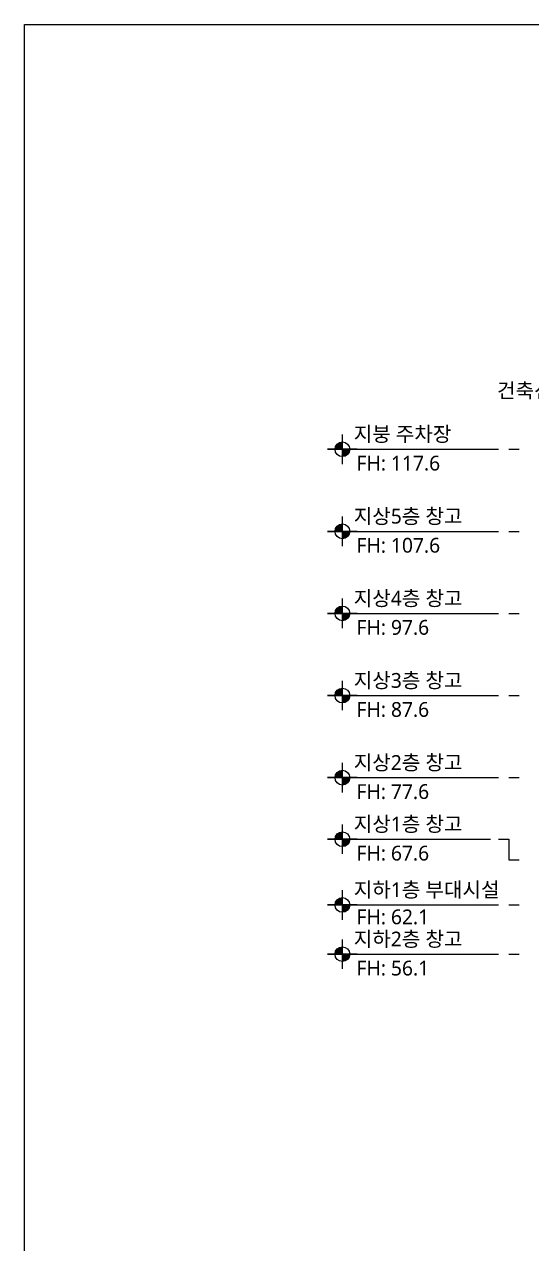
# Model space of a CAD drawing. Header units: millimetres. Extents: x 35054840 to 35483341, y -1288013 to -991013.
# Drawn here: x 35054840 to 35116641, y -1139513 to -991013 of the extents above; entities that cross this region are included whole.
import ezdxf
from ezdxf.enums import TextEntityAlignment as Align

# ---------------------------------------------------------------- set-up
doc = ezdxf.new("R2010")
doc.units = ezdxf.units.MM
doc.header["$LTSCALE"] = 1000
doc.header["$MEASUREMENT"] = 0
doc.layers.get('0').update_dxf_attribs({"linetype": 'CONTINUOUS'})
doc.layers.add('FORM (LINE)', color=171, linetype='CONTINUOUS', plot=False)
for name, color, linetype in [('SYM', 7, 'CONTINUOUS'), ('TEXT', 3, 'CONTINUOUS'), ('TEXT(AXIS)', 2, 'CONTINUOUS')]:
    doc.layers.add(name, color=color, linetype=linetype)
doc.styles.add('나눔바른고딕', font='NanumGothic.ttf')

# ---------------------------------------------------------------- blocks, each defined once
blk = doc.blocks.new('A$C19853FC8')
at = {"layer": 'SYM'}
for p, q in [((1800, 0), (1800, 3600)), ((3600, 1800), (0, 1800))]:
    blk.add_line(p, q, dxfattribs=at)
blk.add_circle((1800, 1800), 900, dxfattribs=at)
for points in [[(900, 1800), (1800, 2700), (914, 1959), (1643, 2686)], [(914, 1959), (1643, 2686), (954, 2112), (1492, 2646)], [(954, 2112), (1492, 2646), (1025, 2260), (1346, 2576)], [(1025, 2260), (1346, 2576), (1109, 2378), (1222, 2491)], [(1800, 900), (2700, 1800), (1959, 914), (2686, 1643)], [(1959, 914), (2686, 1643), (2112, 954), (2646, 1492)], [(2112, 954), (2646, 1492), (2260, 1025), (2576, 1346)], [(2260, 1025), (2576, 1346), (2378, 1109), (2491, 1222)]]:
    blk.add_solid(points, dxfattribs=at)
at = {"layer": 'SYM', "linetype": 'Continuous'}
for points in [[(1800, 2700), (1800, 1800), (900, 1800)], [(2700, 1800), (1800, 900), (1800, 1800)]]:
    blk.add_solid(points, dxfattribs=at)
blk = doc.blocks.new('A$C69772d3e')
at = {"layer": 'SYM', "ltscale": 1000}
for p, q in [((0, 67020), (20800, 67020)), ((22063, 67020), (23326, 67020)), ((0, 57020), (20800, 57020)), ((22063, 57020), (23326, 57020)), ((0, 47020), (20800, 47020)), ((22063, 47020), (23326, 47020)), ((0, 37020), (20800, 37020)), ((22063, 37020), (23326, 37020)), ((0, 27020), (20800, 27020)), ((22063, 27020), (23326, 27020)), ((0, 19520), (19825, 19520)), ((22063, 17020), (23326, 17020)), ((0, 11520), (20800, 11520)), ((22063, 11520), (23326, 11520)), ((0, 5520), (20800, 5520)), ((22063, 5520), (23326, 5520))]:
    blk.add_line(p, q, dxfattribs=at)
blk.add_lwpolyline([(20800, 19520), (22063, 19520), (22063, 17020)], dxfattribs=at)
at = {"ltscale": 1000}
for p in [(0, 65220), (0, 55220), (0, 45220), (0, 35220), (0, 25220), (0, 17720), (0, 9720), (0, 3720)]:
    blk.add_blockref('A$C19853FC8', p, dxfattribs=at)
at = {"layer": 'TEXT(AXIS)', "style": '나눔바른고딕'}
for s, p in [('지붕 주차장', (3181, 67964)), ('FH: 117.6', (3523, 64424)), ('지상5층 창고', (3181, 57964)), ('FH: 107.6', (3523, 54424)), ('지상4층 창고', (3181, 47964)), ('FH: 97.6', (3523, 44424)), ('지상3층 창고', (3181, 37964)), ('FH: 87.6', (3523, 34424)), ('지상2층 창고', (3181, 27964)), ('FH: 77.6', (3523, 24424)), ('지상1층 창고', (3181, 20464)), ('FH: 67.6', (3523, 16924)), ('지하1층 부대시설', (3181, 12464)), ('FH: 62.1', (3523, 9161)), ('지하2층 창고', (3181, 6464)), ('FH: 56.1', (3523, 2924))]:
    blk.add_text(s, height=1800, dxfattribs=at).set_placement(p)

msp = doc.modelspace()

# ---------------------------------------------------------------- linework, layer by layer
at = {"layer": 'FORM (LINE)'}
msp.add_lwpolyline([(35054839.6, -991013), (35474839.6, -991013), (35474839.6, -1288013), (35054839.6, -1288013)], close=True, dxfattribs=at)

# ---------------------------------------------------------------- block references
at = {"ltscale": 0.1}
msp.add_blockref('A$C69772d3e', (35091786.2, -1109778.4), dxfattribs=at)

# ---------------------------------------------------------------- texts
at = {"layer": 'TEXT', "style": '나눔바른고딕'}
msp.add_text('건축선후퇴(6m)', height=1800, dxfattribs=at).set_placement((35112419.4, -1035615.3), align=Align.MIDDLE_LEFT)

doc.saveas('drawing.dxf')
